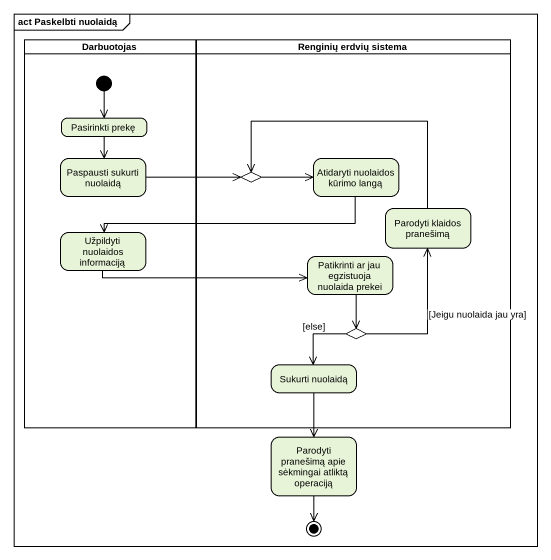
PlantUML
@startuml
mainframe act Paskelbti nuolaidą
hide empty description
state Darbuotojas <<partition>> {
  state "Pasirinkti prekę" as Pasirinkti_prekę
  state "Paspausti sukurti nuolaidą" as Paspausti_sukurti_nuolaidą
  state "Užpildyti nuolaidos informaciją" as Užpildyti_nuolaidos
  [*] --> Pasirinkti_prekę
}
state "Renginių erdvių sistema" as Renginių_erdvių_sistema <<partition>> {
  state choice1 <<choice>>
  state "Atidaryti nuolaidos kūrimo langą" as Atidaryti_nuolaidos_kūrimo
  state "Parodyti klaidos pranešimą" as Parodyti_klaidos_pranešimą
  state "Patikrinti ar jau egzistuoja nuolaida prekei" as Patikrinti_ar_jau
  state choice2 <<choice>>
  state "Sukurti nuolaidą" as Sukurti_nuolaidą
}
state "Parodyti pranešimą apie sėkmingai atliktą operaciją" as Parodyti_pranešimą_apie
Pasirinkti_prekę --> Paspausti_sukurti_nuolaidą
Paspausti_sukurti_nuolaidą -right-> choice1
choice1 -right-> Atidaryti_nuolaidos_kūrimo
Atidaryti_nuolaidos_kūrimo -left-> Užpildyti_nuolaidos
Parodyti_klaidos_pranešimą -left-> choice1
Užpildyti_nuolaidos -right-> Patikrinti_ar_jau
Patikrinti_ar_jau --> choice2
choice2 -up-> Parodyti_klaidos_pranešimą : [Jeigu nuolaida jau yra]
choice2 --> Sukurti_nuolaidą : [else]
Sukurti_nuolaidą --> Parodyti_pranešimą_apie
Parodyti_pranešimą_apie --> [*]
@enduml
